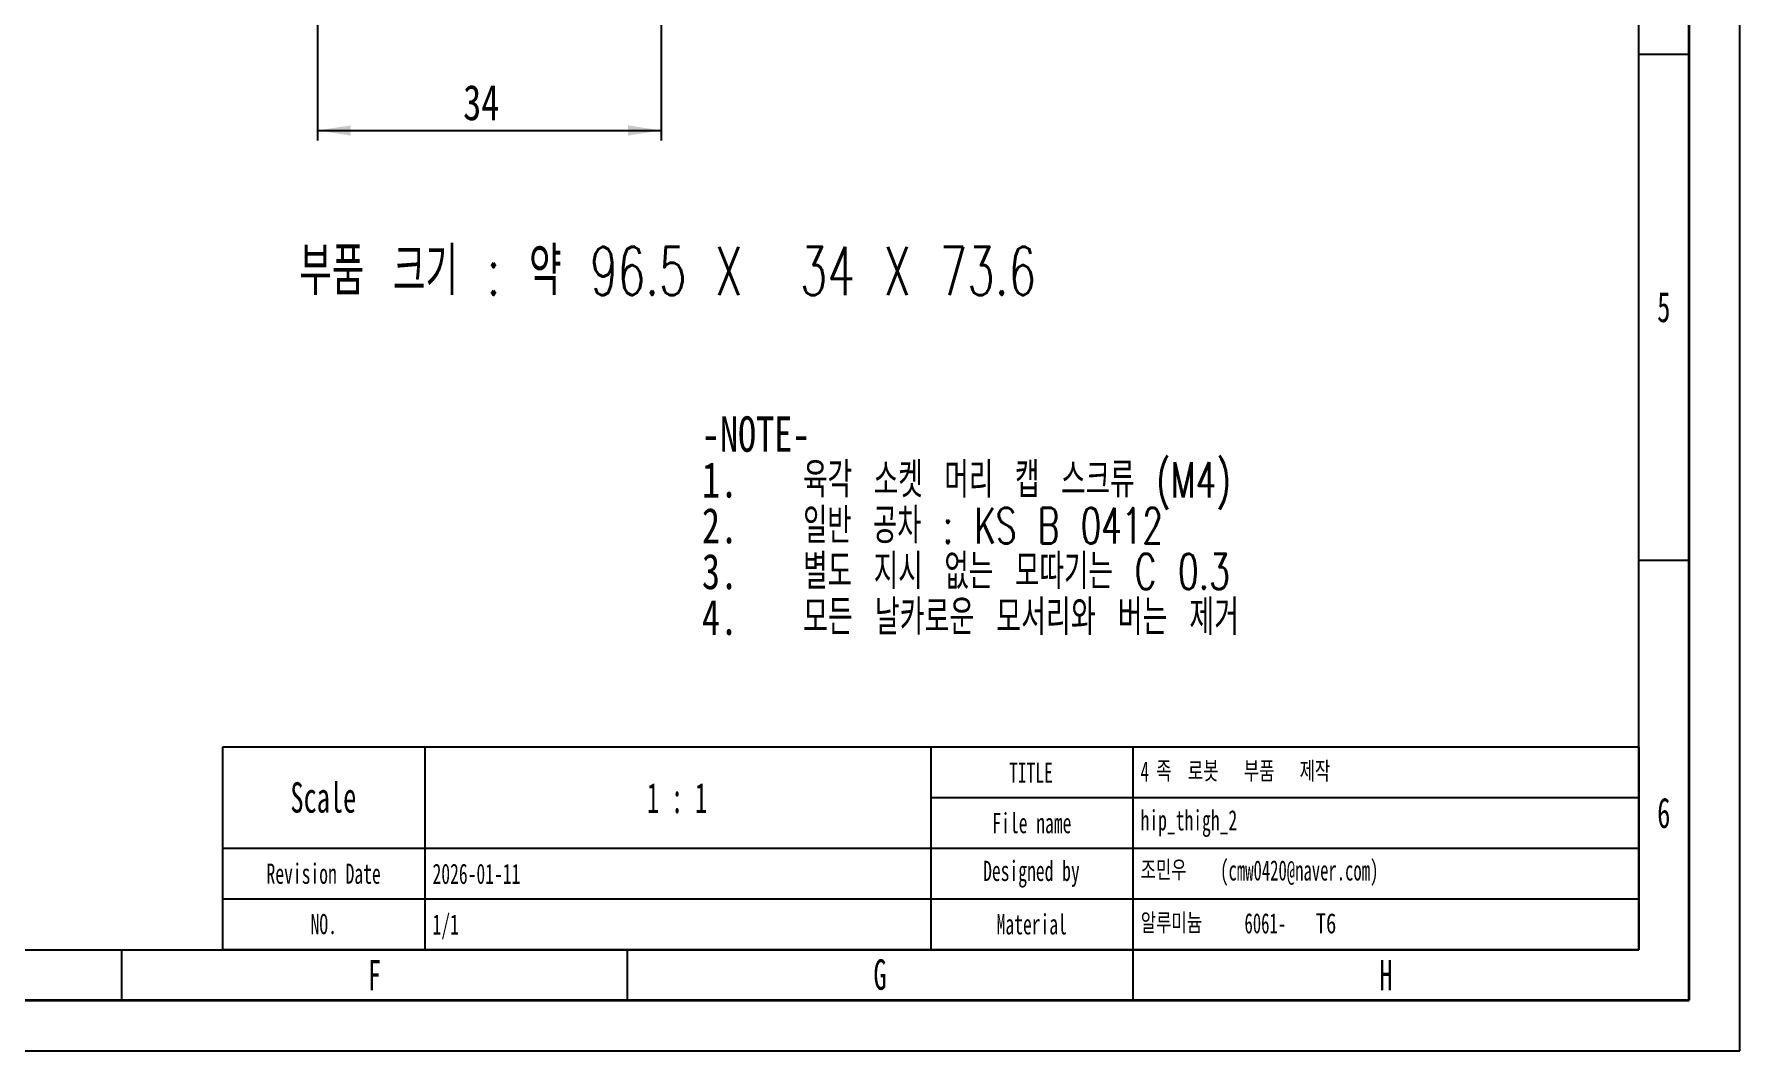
# Model space of a CAD drawing. Header units: millimetres. Extents: x 0 to 420, y 1 to 298.
# Drawn here: x 251.4 to 420, y 1 to 101.5 of the extents above; entities that cross this region are included whole.
import ezdxf

# ---------------------------------------------------------------- set-up
doc = ezdxf.new("R2010")
doc.units = ezdxf.units.MM
for name, color, linetype in [('SLD-0', 179, 'Continuous'), ('가는실선', 7, 'Continuous'), ('레이어10', 30, 'Continuous')]:
    doc.layers.add(name, color=color, linetype=linetype)
for name, color, linetype, lineweight in [('도면층1', 4, 'Continuous', 35), ('도면층2', 3, 'Continuous', 25), ('도면층3', 5, 'Continuous', 25)]:
    doc.layers.add(name, color=color, linetype=linetype, lineweight=lineweight)
doc.styles.add('SLDTEXTSTYLE0', font='TXT', dxfattribs={"width": 0.75})
doc.styles.add('SLDTEXTSTYLE1', font='TXT', dxfattribs={"width": 0.684211, "bigfont": 'bigfont'})
doc.styles.add('SLDTEXTSTYLE2', font='TXT', dxfattribs={"width": 0.676471, "bigfont": 'bigfont'})
doc.styles.add('SLDTEXTSTYLE3', font='TXT', dxfattribs={"width": 0.694444, "bigfont": 'bigfont'})
doc.styles.add('SLDTEXTSTYLE4', font='TXT', dxfattribs={"width": 0.666667, "bigfont": 'bigfont'})
doc.styles.add('SLDTEXTSTYLE6', font='TXT', dxfattribs={"width": 0.75, "bigfont": 'bigfont'})
doc.styles.add('SLDTEXTSTYLE7', font='TXT', dxfattribs={"width": 0.638186})
doc.styles.add('SLDTEXTSTYLE8', font='TXT', dxfattribs={"width": 0.605})
doc.styles.add('SLDTEXTSTYLE9', font='TXT', dxfattribs={"width": 0.582911})
doc.dimstyles.new('SLDDIMSTYLE0', dxfattribs={"dimtxt": 3.5, "dimasz": 3.302, "dimexe": 0, "dimexo": 0.0625, "dimgap": 0.875, "dimtad": 1, "dimdec": 3, "dimrnd": 1e-09, "dimzin": 12, "dimdsep": 46, "dimtxsty": 'SLDTEXTSTYLE0', "dimsah": 1, "dimcen": 0.09, "dimadec": 0, "dimazin": 3, "dimtfac": 1, "dimtdec": 3, "dimtofl": 0, "dimtmove": 0, "dimatfit": 3, "dimfxl": 1, "dimfrac": 2, "dimtolj": 1, "dimtzin": 12, "dimarcsym": 0})

# ---------------------------------------------------------------- blocks, each defined once
blk = doc.blocks.new('_D_23')
at = {"layer": '레이어10', "transparency": 16777216}
for p, q in [((279.37, 124.96), (279.37, 90.96)), ((313.37, 124.96), (313.37, 90.96)), ((279.37, 91.96), (313.37, 91.96))]:
    blk.add_line(p, q, dxfattribs=at)
for points in [[(279.37, 91.96), (282.67, 91.45), (282.67, 92.46)], [(313.37, 91.96), (310.06, 92.46), (310.06, 91.45)]]:
    blk.add_solid(points, dxfattribs=at)
at = {"layer": '레이어10', "transparency": 16777216, "insert": (293.78, 96.47), "char_height": 3.5, "attachment_point": 1, "style": 'SLDTEXTSTYLE0'}
blk.add_mtext('34', dxfattribs=at)

msp = doc.modelspace()

# ---------------------------------------------------------------- linework, layer by layer
at = {"layer": 'SLD-0', "color": 7}
for p, q in [((420, 1), (420, 298)), ((0, 1), (420, 1))]:
    msp.add_line(p, q, dxfattribs=at)
at = {"layer": '도면층1', "color": 7}
for p, q in [((415, 6), (415, 293)), ((5, 6), (415, 6))]:
    msp.add_line(p, q, dxfattribs=at)
at = {"layer": '도면층2', "color": 7}
for p, q in [((410, 11), (410, 288)), ((410, 11), (410, 149.5)), ((410, 99.5), (415, 99.5)), ((410, 49.5), (415, 49.5)), ((10, 11), (410, 11)), ((260, 11), (260, 6)), ((310, 11), (310, 6)), ((360, 11), (360, 6))]:
    msp.add_line(p, q, dxfattribs=at)
at = {"layer": '도면층3', "color": 7}
for p, q in [((410, 31), (270, 31)), ((270, 31), (270, 11)), ((290, 31), (290, 11)), ((340, 31), (340, 11)), ((360, 31), (360, 11)), ((410, 31), (410, 11)), ((410, 26), (340, 26)), ((410, 21), (270, 21)), ((410, 16), (270, 16)), ((410, 11), (270, 11))]:
    msp.add_line(p, q, dxfattribs=at)

# ---------------------------------------------------------------- texts
at = {"layer": 'SLD-0', "color": 7}
for s, insert, char_height, attachment_point, style in [('TITLE', (349.91375, 29.4948), 2, 2, 'SLDTEXTSTYLE7'), ('4', (360.75, 29.6128), 2, 1, 'SLDTEXTSTYLE8'), ('족', (362.29167, 29.61002), 2, 1, 'SLDTEXTSTYLE6'), ('로봇', (365.43333, 29.61002), 2, 1, 'SLDTEXTSTYLE6'), ('부품', (370.95278, 29.61002), 2, 1, 'SLDTEXTSTYLE6'), ('제작', (376.47222, 29.61002), 2, 1, 'SLDTEXTSTYLE6'), ('Scale', (279.9563, 27.5432), 3, 2, 'SLDTEXTSTYLE7'), ('File name', (350.00236, 24.5108), 2, 2, 'SLDTEXTSTYLE7'), ('hip_thigh_2', (360.75, 24.7888), 2, 1, 'SLDTEXTSTYLE7'), ('Revision Date', (279.98254, 19.5108), 2, 2, 'SLDTEXTSTYLE7'), ('Designed by', (349.9589, 19.7878), 2, 2, 'SLDTEXTSTYLE7'), ('조민우', (360.75, 19.83202), 2, 1, 'SLDTEXTSTYLE6'), ('(cmw0420@naver.com)', (368.62222, 19.8348), 2, 1, 'SLDTEXTSTYLE8'), ('NO.', (279.9962, 14.5288), 2, 2, 'SLDTEXTSTYLE7'), ('Material', (349.99102, 14.5108), 2, 2, 'SLDTEXTSTYLE7'), ('알루미늄', (360.76389, 14.60702), 2, 1, 'SLDTEXTSTYLE6'), ('6061-', (371.025, 14.6098), 2, 1, 'SLDTEXTSTYLE8'), ('T6', (378.06389, 14.60702), 2, 1, 'SLDTEXTSTYLE0')]:
    msp.add_mtext(s, dxfattribs=dict(at, insert=insert, char_height=char_height, attachment_point=attachment_point, style=style))
at = {"layer": '가는실선', "attachment_point": 1}
for s, insert, char_height, style in [('부품 크기 : 약 96.5 X  34 X 73.6', (277.58489, 80.45778), 4.7625, 'SLDTEXTSTYLE4'), ('-NOTE-', (317.38614, 63.70509), 3.5, 'SLDTEXTSTYLE0'), ('1.', (317.38614, 59.1794), 3.5, 'SLDTEXTSTYLE0'), ('육각 소켓 머리 캡 스크류 (M4)', (327.38614, 59.1794), 3.5, 'SLDTEXTSTYLE1'), ('2.', (317.38614, 54.6537), 3.5, 'SLDTEXTSTYLE0'), ('일반 공차 : KS B 0412', (327.38614, 54.6537), 3.5, 'SLDTEXTSTYLE2'), ('3.', (317.38614, 50.12801), 3.5, 'SLDTEXTSTYLE0'), ('별도 지시 없는 모따기는 C 0.3', (327.38614, 50.12801), 3.5, 'SLDTEXTSTYLE1'), ('모든 날카로운 모서리와 버는 제거', (327.38614, 45.60231), 3.5, 'SLDTEXTSTYLE3'), ('4.', (317.38614, 45.60231), 3.5, 'SLDTEXTSTYLE0')]:
    msp.add_mtext(s, dxfattribs=dict(at, insert=insert, char_height=char_height, style=style))
at = {"layer": '도면층2', "color": 7}
for s, insert, char_height, attachment_point, style in [('5', (412.47838, 76.0177), 3, 2, 'SLDTEXTSTYLE7'), ('1 : 1', (314.92431, 27.4982), 3, 2, 'SLDTEXTSTYLE9'), ('6', (412.47838, 26.0237), 3, 2, 'SLDTEXTSTYLE7'), ('2026-01-11', (290.75, 19.4988), 2, 1, 'SLDTEXTSTYLE7'), ('1/1', (290.75, 14.4988), 2, 1, 'SLDTEXTSTYLE7'), ('F', (285.00796, 9.9922), 3, 2, 'SLDTEXTSTYLE7'), ('G', (334.99159, 10.0432), 3, 2, 'SLDTEXTSTYLE7'), ('H', (385.01353, 9.9922), 3, 2, 'SLDTEXTSTYLE7')]:
    msp.add_mtext(s, dxfattribs=dict(at, insert=insert, char_height=char_height, attachment_point=attachment_point, style=style))

# ---------------------------------------------------------------- dimensions: what is measured, and where the dimension line sits
at = {"layer": '레이어10'}
dim = msp.add_linear_dim(base=(313.36521, 91.95531), p1=(279.36521, 125.95558), p2=(313.36521, 125.95558), dimstyle='SLDDIMSTYLE0', dxfattribs=at)
dim.commit()
dim.dimension.update_dxf_attribs({"geometry": '_D_23', "text_midpoint": (296.36521, 91.95531), "dimtype": 160})

doc.saveas('drawing.dxf')
